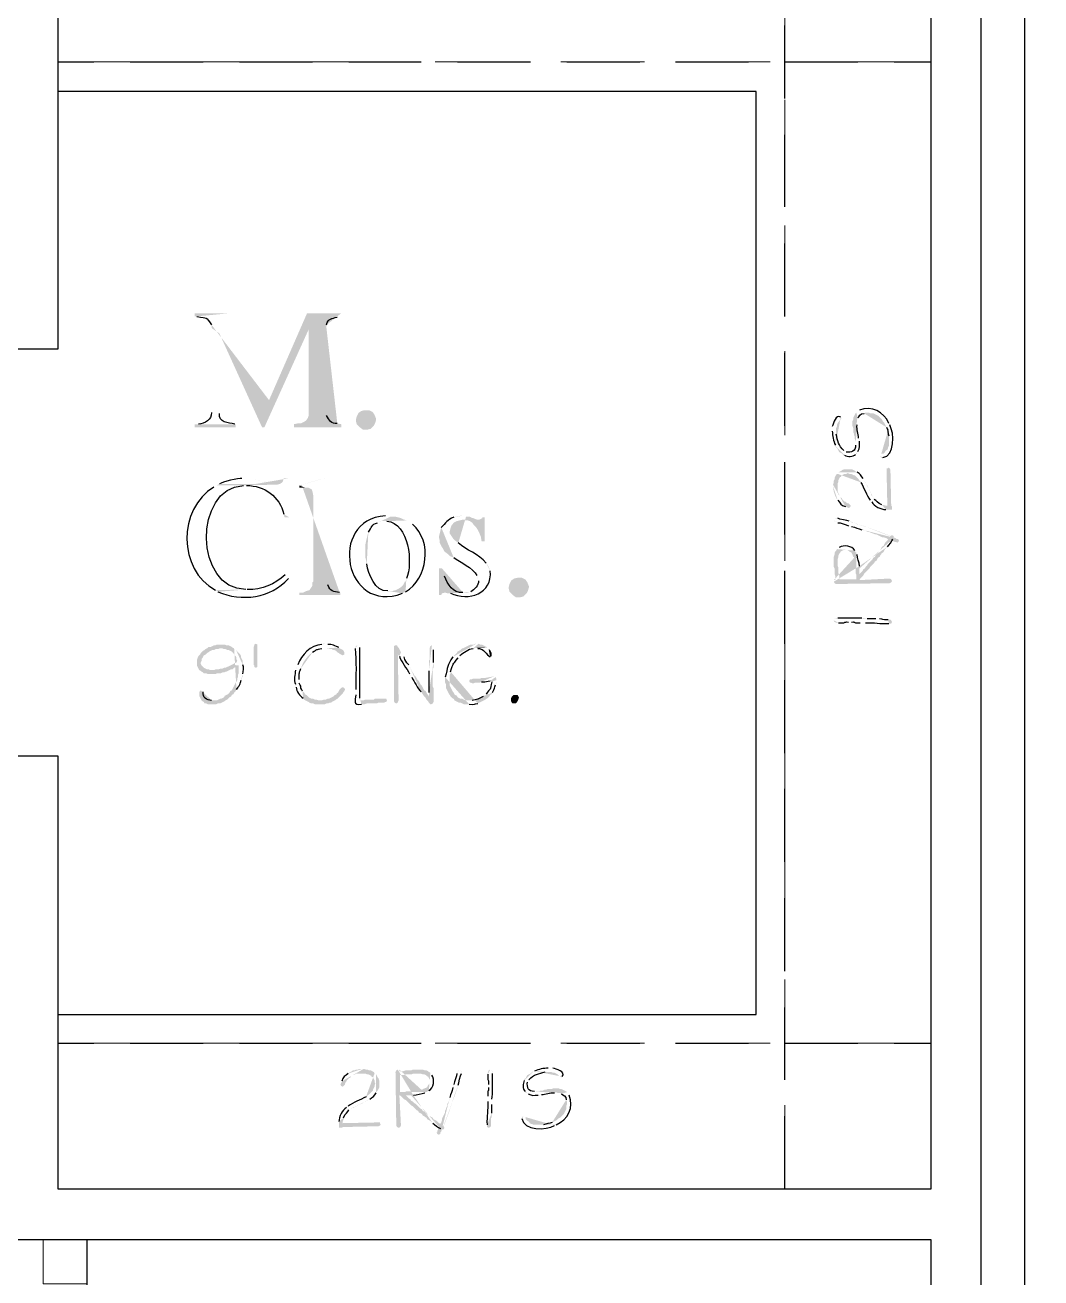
# Model space of a CAD drawing. Header units: inches. Extents: x -167 to 6071, y -6287 to -2731.
# Drawn here: x 424.7 to 494.5, y -6054.7 to -5968.5 of the extents above; entities that cross this region are included whole.
import ezdxf

# ---------------------------------------------------------------- set-up
doc = ezdxf.new("R2010")
doc.units = ezdxf.units.IN
doc.header["$LTSCALE"] = 96
doc.header["$MEASUREMENT"] = 0
doc.linetypes.add('Dash', pattern=[0.225, 0.15, -0.075])
doc.layers.add('Doors', color=5, linetype='Continuous', lineweight=9)
doc.layers.add('Furniture', color=7, linetype='Continuous', lineweight=5, true_color=0x994d00)
doc.layers.add('PDF_Geometry', color=7, linetype='Continuous', true_color=0x4a4a4a)
doc.layers.add('PDF_Solid Fills', color=7, linetype='Continuous')

msp = doc.modelspace()

# ---------------------------------------------------------------- hatches: boundary and pattern name
at = {"layer": 'PDF_Solid Fills', "transparency": 33554559}
h = msp.add_hatch(color=256, dxfattribs=at)
h.paths.add_polyline_path([(438.73, -5988.362), (436.33, -5988.362), (436.33, -5988.575), (436.49, -5988.575)], flags=0)
h.paths.add_polyline_path([(437.503, -5989.162), (437.503, -5989.375), (438.037, -5989.749), (440.97, -5996.202), (441.45, -5994.335)], flags=0)
h = msp.add_hatch(color=256, dxfattribs=at)
h.paths.add_polyline_path([(446.41, -5988.362), (444.063, -5988.362), (441.45, -5994.335), (440.97, -5996.202), (441.13, -5996.202), (444.17, -5989.482), (445.397, -5989.375), (445.397, -5989.162)], flags=0)
h.paths.add_polyline_path([(446.143, -5988.629), (446.41, -5988.575)], flags=0)
h = msp.add_hatch(color=256, dxfattribs=at)
h.paths.add_polyline_path([(437.503, -5989.375), (437.503, -5995.189)], flags=0)
h.paths.add_polyline_path([(436.597, -5995.989), (436.33, -5995.989), (436.33, -5996.202), (439.157, -5996.202), (439.157, -5995.989), (439.103, -5995.989)], flags=0)
h.paths.add_polyline_path([(438.037, -5995.242), (438.037, -5989.749)], flags=0)
h = msp.add_hatch(color=256, dxfattribs=at)
h.paths.add_polyline_path([(445.397, -5989.375), (444.17, -5989.482), (444.17, -5995.402), (444.117, -5995.562), (444.01, -5995.722), (443.85, -5995.829), (443.637, -5995.935), (443.423, -5995.935), (443.157, -5995.989), (443.157, -5996.202), (446.41, -5996.202), (446.41, -5995.989), (446.143, -5995.935)], flags=0)
h.paths.add_polyline_path([(445.397, -5995.402), (445.397, -5995.189)], flags=0)
for points in [[(448.81, -5995.669), (448.757, -5995.882), (448.65, -5996.095), (448.597, -5996.149), (448.437, -5996.309), (448.223, -5996.362), (447.903, -5996.362), (447.69, -5996.202), (447.637, -5996.149), (447.477, -5995.989), (447.423, -5995.775), (447.423, -5995.669), (447.477, -5995.455), (447.583, -5995.242), (447.637, -5995.189), (447.797, -5995.082), (448.01, -5995.029), (448.33, -5995.029), (448.543, -5995.135), (448.597, -5995.189), (448.703, -5995.349), (448.81, -5995.615)], [(481.557, -5995.935), (481.557, -5996.095), (481.61, -5996.255), (481.61, -5996.522), (481.663, -5996.629), (481.663, -5996.735), (481.717, -5996.842), (481.717, -5997.002), (481.77, -5997.109), (481.77, -5997.429), (481.77, -5995.242), (481.61, -5995.562), (481.61, -5995.669), (481.557, -5995.775)], [(483.903, -5999.135), (483.957, -6001.589), (483.957, -6001.855), (484.277, -6001.855), (484.277, -6001.642), (484.223, -6001.589), (484.17, -5999.189), (484.17, -5999.135), (484.117, -5999.029), (484.063, -5998.975), (483.957, -5999.029), (483.903, -5999.029)], [(456.277, -6002.389), (456.117, -6002.389), (456.117, -6002.442), (455.903, -6002.549), (454.783, -6002.549), (454.89, -6002.602), (455.103, -6002.602), (455.263, -6002.655), (455.423, -6002.762), (455.53, -6002.922), (455.69, -6003.082), (455.797, -6003.242), (455.903, -6003.455), (456.01, -6003.722), (456.063, -6004.042), (456.277, -6004.042)], [(480.277, -6005.375), (480.277, -6005.802), (480.33, -6005.909), (480.33, -6006.282), (480.383, -6006.442), (480.383, -6006.709), (480.437, -6004.682), (480.383, -6004.735), (480.33, -6004.842), (480.33, -6004.949), (480.277, -6005.109), (480.277, -6005.215)], [(459.317, -6007.189), (459.263, -6007.402), (459.157, -6007.615), (458.943, -6007.829), (458.73, -6007.882), (458.41, -6007.882), (458.197, -6007.722), (458.143, -6007.669), (457.983, -6007.509), (457.93, -6007.295), (457.93, -6007.189), (457.983, -6006.975), (458.09, -6006.762), (458.143, -6006.709), (458.303, -6006.602), (458.517, -6006.549), (458.837, -6006.549), (459.05, -6006.655), (459.103, -6006.709), (459.21, -6006.869), (459.317, -6007.135)], [(438.143, -6011.135), (437.877, -6011.135), (437.77, -6011.189), (437.663, -6011.189), (437.45, -6011.295), (437.29, -6011.295), (437.183, -6011.402), (437.077, -6011.455), (437.023, -6011.509), (436.917, -6011.562), (436.81, -6011.669), (436.757, -6011.722), (436.703, -6011.829), (436.597, -6011.935), (436.543, -6012.042), (436.49, -6012.202), (436.49, -6012.575), (436.597, -6012.789), (436.65, -6012.895), (437.557, -6012.895), (437.397, -6012.895), (437.29, -6012.842), (437.183, -6012.842), (436.97, -6012.735), (436.917, -6012.682), (436.81, -6012.575), (436.757, -6012.469), (436.757, -6012.362), (436.81, -6012.255), (436.81, -6012.149), (436.917, -6011.989), (436.97, -6011.882), (437.077, -6011.829), (437.183, -6011.722), (437.29, -6011.669), (437.343, -6011.615), (437.557, -6011.509), (437.663, -6011.509), (437.77, -6011.455), (437.93, -6011.455), (438.037, -6011.402), (439.05, -6011.402), (438.943, -6011.349), (438.89, -6011.295), (438.677, -6011.189), (438.517, -6011.189), (438.41, -6011.135), (438.303, -6011.135)], [(440.65, -6011.349), (440.65, -6012.682), (440.543, -6012.735), (440.437, -6012.682), (440.437, -6012.575), (440.383, -6012.522), (440.383, -6011.349), (440.437, -6011.189), (440.437, -6011.135), (440.543, -6011.082), (440.65, -6011.135)], [(450.143, -6011.189), (450.037, -6011.242), (450.037, -6015.029), (450.09, -6015.135), (450.197, -6015.189), (450.303, -6015.135), (450.303, -6015.082), (450.357, -6014.975), (450.303, -6011.775), (450.517, -6011.669), (450.463, -6011.562), (450.41, -6011.455), (450.357, -6011.349), (450.303, -6011.295), (450.25, -6011.189)], [(446.303, -6011.402), (445.29, -6011.402), (445.557, -6011.402), (445.663, -6011.455), (445.77, -6011.455), (445.823, -6011.509), (445.93, -6011.509), (446.037, -6011.562), (446.143, -6011.669), (446.25, -6011.722), (446.303, -6011.775), (446.517, -6011.882), (446.623, -6011.829), (446.623, -6011.669), (446.57, -6011.562), (446.517, -6011.509), (446.41, -6011.455)], [(438.89, -6012.522), (438.463, -6012.735), (438.357, -6012.735), (438.25, -6012.789), (438.143, -6012.789), (437.983, -6012.842), (437.77, -6012.842), (437.663, -6012.895), (436.65, -6012.895), (436.757, -6012.949), (436.81, -6013.002), (436.917, -6013.055), (436.97, -6013.109), (437.13, -6013.109), (437.237, -6013.162), (437.77, -6013.162), (437.877, -6013.109), (438.143, -6013.109), (438.25, -6013.055), (438.357, -6013.055), (438.463, -6013.002), (438.517, -6013.002), (438.837, -6012.842), (438.943, -6012.842), (439.05, -6012.735), (439.263, -6012.629), (439.317, -6012.575)], [(446.517, -6014.069), (446.41, -6014.122), (446.303, -6014.229), (446.25, -6014.335), (446.197, -6014.442), (446.09, -6014.495), (446.09, -6014.549), (445.983, -6014.602), (445.877, -6014.709), (445.663, -6014.815), (445.557, -6014.869), (445.45, -6014.869), (445.343, -6014.922), (445.237, -6014.922), (445.077, -6014.975), (443.957, -6014.975), (444.063, -6015.029), (444.17, -6015.082), (444.223, -6015.135), (444.383, -6015.189), (444.49, -6015.189), (444.597, -6015.242), (445.29, -6015.242), (445.397, -6015.189), (445.503, -6015.189), (445.61, -6015.135), (445.717, -6015.135), (445.77, -6015.082), (445.877, -6015.029), (445.983, -6014.975), (446.037, -6014.922), (446.143, -6014.869), (446.25, -6014.762), (446.357, -6014.655), (446.41, -6014.602), (446.517, -6014.495), (446.57, -6014.389), (446.623, -6014.335), (446.677, -6014.229), (446.623, -6014.122)], [(458.303, -6015.189), (458.197, -6015.189), (458.143, -6015.135), (458.09, -6015.029), (458.09, -6014.815), (458.143, -6014.709), (458.25, -6014.602), (458.517, -6014.602), (458.57, -6014.655), (458.623, -6014.762), (458.623, -6014.815), (458.57, -6014.975), (458.517, -6015.029), (458.517, -6015.082), (458.41, -6015.189)], [(449.343, -6014.869), (448.703, -6014.869), (448.65, -6014.922), (448.063, -6014.922), (447.957, -6014.975), (447.69, -6014.975), (449.557, -6014.975), (449.503, -6014.869), (449.45, -6014.869)], [(451.743, -6040.362), (451.317, -6040.362), (451.21, -6040.415), (450.837, -6040.415), (450.677, -6040.469), (450.41, -6040.469), (452.437, -6040.522), (452.383, -6040.469), (452.277, -6040.415), (452.17, -6040.415), (452.01, -6040.362), (451.903, -6040.362)], [(461.183, -6041.642), (461.023, -6041.642), (460.863, -6041.695), (460.597, -6041.695), (460.49, -6041.749), (460.383, -6041.749), (460.277, -6041.802), (460.117, -6041.802), (460.01, -6041.855), (459.69, -6041.855), (461.877, -6041.855), (461.663, -6041.749), (461.557, -6041.695), (461.45, -6041.695), (461.343, -6041.642)], [(448.97, -6043.989), (446.517, -6044.042), (446.25, -6044.042), (446.25, -6044.362), (446.463, -6044.362), (446.517, -6044.309), (448.917, -6044.255), (448.97, -6044.255), (449.077, -6044.202), (449.13, -6044.149), (449.077, -6044.042), (449.077, -6043.989)]]:
    msp.add_hatch(color=256, dxfattribs=at).paths.add_polyline_path(points)
h = msp.add_hatch(color=256, dxfattribs=at)
h.paths.add_polyline_path([(480.17, -5996.415), (480.17, -5996.469)], flags=0)
h.paths.add_polyline_path([(480.383, -5997.429), (480.383, -5997.482), (480.437, -5996.415), (480.437, -5996.255), (480.49, -5996.149), (480.49, -5996.042), (480.597, -5995.829), (480.703, -5995.722), (480.703, -5995.669), (480.757, -5995.669), (480.81, -5995.562), (480.757, -5995.509)], flags=0)
h.paths.add_polyline_path([(480.17, -5996.149), (480.17, -5996.309)], flags=0)
h = msp.add_hatch(color=256, dxfattribs=at)
h.paths.add_polyline_path([(480.383, -5997.482), (480.437, -5997.589), (480.543, -5997.695), (480.597, -5997.802), (480.65, -5997.909), (480.863, -5998.015), (480.917, -5998.122), (481.023, -5998.122)], flags=0)
h.paths.add_polyline_path([(481.77, -5998.069), (481.877, -5998.015), (481.877, -5997.962), (481.93, -5997.855)], flags=0)
h.paths.add_polyline_path([(482.037, -5997.162), (482.037, -5997.055), (481.983, -5996.949)], flags=0)
h.paths.add_polyline_path([(481.877, -5996.042), (481.823, -5995.935), (481.823, -5995.189), (481.77, -5995.242), (481.77, -5997.429)], flags=0)
h.paths.add_polyline_path([(481.13, -5997.909), (481.023, -5997.855), (480.97, -5997.802)], flags=0)
h.paths.add_polyline_path([(480.437, -5996.682), (480.437, -5996.415)], flags=0)
h = msp.add_hatch(color=256, dxfattribs=at)
h.paths.add_polyline_path([(481.823, -5995.189), (481.823, -5995.935), (481.877, -5995.829), (481.877, -5995.669), (481.93, -5995.562)], flags=0)
h.paths.add_polyline_path([(482.357, -5995.242), (482.463, -5995.189), (482.677, -5995.189), (482.783, -5995.242), (482.997, -5995.242), (483.317, -5995.402), (483.423, -5995.509), (483.477, -5995.562), (483.583, -5995.669), (483.637, -5995.775), (483.69, -5995.829), (483.743, -5995.882), (483.797, -5995.989), (483.85, -5996.095), (483.903, -5996.202)], flags=0)
h.paths.add_polyline_path([(484.063, -5996.789), (484.063, -5997.162), (484.063, -5995.935)], flags=0)
h.paths.add_polyline_path([(482.037, -5995.029), (481.93, -5995.135)], flags=0)
h = msp.add_hatch(color=256, dxfattribs=at)
h.paths.add_polyline_path([(483.477, -5998.175), (483.53, -5998.282), (483.637, -5998.282)], flags=0)
h.paths.add_polyline_path([(484.117, -5996.042), (484.063, -5995.935), (484.063, -5997.482), (484.01, -5997.589), (484.01, -5997.642), (483.957, -5997.749), (483.85, -5997.802), (483.797, -5997.909), (483.69, -5998.015), (483.583, -5998.015), (483.53, -5998.069)], flags=0)
h = msp.add_hatch(color=256, dxfattribs=at)
h.paths.add_polyline_path([(480.543, -5999.402), (480.543, -6000.255), (480.543, -6000.042), (480.597, -5999.935), (480.597, -5999.829), (480.65, -5999.722), (480.703, -5999.615), (480.757, -5999.615), (480.81, -5999.509), (481.023, -5999.402), (481.13, -5999.402), (481.237, -5999.349), (481.343, -5999.402), (481.45, -5999.402), (481.663, -5999.509), (481.717, -5999.509), (481.877, -5999.669), (481.983, -5999.775), (482.037, -5999.882), (482.09, -5999.882), (482.143, -5999.989)], flags=0)
h.paths.add_polyline_path([(482.783, -6001.215), (482.783, -6001.269), (482.89, -6001.322)], flags=0)
h.paths.add_polyline_path([(483.85, -6001.855), (483.957, -6001.855), (483.957, -6001.589), (483.85, -6001.589), (483.69, -6001.535), (483.583, -6001.535)], flags=0)
h.paths.add_polyline_path([(483.05, -6001.162), (482.997, -6001.055), (482.943, -6000.949), (482.837, -6000.842), (482.837, -6000.735), (482.73, -6000.522), (482.677, -6000.469), (482.623, -6000.309), (482.57, -6000.202), (482.463, -6000.042), (482.41, -5999.935), (482.357, -5999.829), (482.303, -5999.722)], flags=0)
h.paths.add_polyline_path([(481.877, -5999.295), (481.77, -5999.242), (481.717, -5999.189), (481.61, -5999.135), (481.503, -5999.082), (481.023, -5999.082), (480.863, -5999.135), (480.81, -5999.189), (480.597, -5999.295)], flags=0)
h = msp.add_hatch(color=256, dxfattribs=at)
h.paths.add_polyline_path([(442.73, -5999.722), (442.463, -5999.722), (442.463, -5999.775), (442.357, -5999.989), (442.197, -6000.095), (441.983, -6000.149), (437.823, -6000.202), (439.903, -6000.202)], flags=0)
h.paths.add_polyline_path([(442.463, -6002.175), (442.517, -6002.389), (442.837, -6002.389)], flags=0)
h = msp.add_hatch(color=256, dxfattribs=at)
h.paths.add_polyline_path([(439.743, -5999.722), (439.583, -5999.722)], flags=0)
h.paths.add_polyline_path([(438.037, -6000.095), (437.823, -6000.202), (441.983, -6000.149), (441.823, -6000.095)], flags=0)
h.paths.add_polyline_path([(441.823, -6000.095, 0.003622), (440.223, -5999.722)], flags=0)
h.paths.add_polyline_path([(440.223, -5999.722), (440.01, -5999.722)], flags=0)
h = msp.add_hatch(color=256, dxfattribs=at)
h.paths.add_polyline_path([(445.45, -5999.615), (445.343, -5999.669)], flags=0)
h.paths.add_polyline_path([(443.69, -6000.149, 0.008193), (445.343, -5999.669)], flags=0)
h.paths.add_polyline_path([(443.69, -6000.149), (443.53, -6000.202), (443.957, -6000.362), (444.17, -6000.362), (444.383, -6000.469), (444.437, -6000.629), (444.49, -6000.895), (444.49, -6006.815), (444.437, -6006.869), (444.437, -6007.082), (444.223, -6007.402), (444.01, -6007.455), (443.797, -6007.562), (443.53, -6007.562), (443.53, -6007.722), (446.357, -6007.722), (446.357, -6007.562), (446.303, -6007.562)], flags=0)
h.paths.add_polyline_path([(445.503, -6007.029), (445.45, -6006.815)], flags=0)
h = msp.add_hatch(color=256, dxfattribs=at)
h.paths.add_polyline_path([(480.223, -6000.255, 0.133918), (480.543, -6001.215)], flags=0)
h.paths.add_polyline_path([(481.077, -6001.642), (481.183, -6001.695), (481.29, -6001.749), (481.397, -6001.695), (481.45, -6001.589), (481.397, -6001.535), (481.29, -6001.429), (481.237, -6001.429), (481.13, -6001.375), (481.077, -6001.322), (481.023, -6001.322), (480.97, -6001.269), (480.863, -6001.162), (480.81, -6001.055), (480.703, -6001.002), (480.65, -6000.895), (480.65, -6000.842), (480.597, -6000.735), (480.543, -6000.629), (480.543, -5999.402), (480.437, -5999.455), (480.33, -5999.669), (480.33, -5999.775), (480.277, -5999.882), (480.277, -5999.989), (480.223, -6000.149)], flags=0)
h = msp.add_hatch(color=256, dxfattribs=at)
h.paths.add_polyline_path([(437.823, -6000.202), (437.663, -6000.309)], flags=0)
h.paths.add_polyline_path([(437.77, -6007.402), (439.957, -6007.349), (439.85, -6007.349)], flags=0)
h.paths.add_polyline_path([(439.69, -6000.202), (439.903, -6000.202)], flags=0)
h = msp.add_hatch(color=256, dxfattribs=at)
h.paths.add_polyline_path([(449.557, -6002.282), (449.45, -6002.282)], flags=0)
h.paths.add_polyline_path([(450.623, -6007.615), (450.837, -6007.509), (449.717, -6007.509), (449.61, -6007.455)], flags=0)
h.paths.add_polyline_path([(448.17, -6005.589), (448.117, -6005.322), (448.063, -6005.109), (448.063, -6004.309), (448.117, -6004.042), (448.277, -6003.402)], flags=0)
h.paths.add_polyline_path([(448.917, -6002.762), (449.13, -6002.655), (449.343, -6002.655), (450.943, -6002.602), (450.73, -6002.549), (450.517, -6002.442), (450.09, -6002.335), (449.823, -6002.335)], flags=0)
h = msp.add_hatch(color=256, dxfattribs=at)
h.paths.add_polyline_path([(450.943, -6002.602), (449.343, -6002.655), (449.557, -6002.655)], flags=0)
h.paths.add_polyline_path([(450.89, -6006.602), (450.837, -6006.815), (450.783, -6006.815), (450.677, -6007.029), (450.517, -6007.189), (450.357, -6007.295), (450.143, -6007.402), (449.717, -6007.509), (450.837, -6007.509)], flags=0)
h.paths.add_polyline_path([(451.317, -6002.869), (451.103, -6002.709)], flags=0)
h = msp.add_hatch(color=256, dxfattribs=at)
h.paths.add_polyline_path([(454.73, -6002.282), (454.623, -6002.282), (454.357, -6002.335), (454.143, -6002.389)], flags=0)
h.paths.add_polyline_path([(453.29, -6003.082), (453.237, -6003.295), (453.183, -6003.509), (453.13, -6003.722), (453.13, -6003.775), (453.183, -6003.989), (453.183, -6004.149), (453.29, -6004.362), (453.397, -6004.522), (453.503, -6004.735), (453.717, -6004.895), (453.877, -6005.055), (454.143, -6005.162)], flags=0)
h.paths.add_polyline_path([(455.743, -6006.389), (455.797, -6006.549), (455.85, -6006.762)], flags=0)
h.paths.add_polyline_path([(455.317, -6007.509), (455.103, -6007.562), (453.557, -6007.562), (453.717, -6007.615), (453.93, -6007.615)], flags=0)
h.paths.add_polyline_path([(456.65, -6006.069), (456.597, -6005.909), (456.49, -6005.695), (456.383, -6005.535)], flags=0)
h.paths.add_polyline_path([(454.463, -6004.149), (454.25, -6003.989), (454.09, -6003.829), (453.983, -6003.669), (453.877, -6003.509), (453.877, -6003.349), (453.93, -6003.135), (453.983, -6002.975), (454.143, -6002.762), (454.357, -6002.655), (454.783, -6002.549), (455.903, -6002.549), (455.743, -6002.549), (455.477, -6002.442), (455.423, -6002.442), (455.21, -6002.335), (454.997, -6002.335)], flags=0)
h = msp.add_hatch(color=256, dxfattribs=at)
h.paths.add_polyline_path([(480.277, -6002.602), (480.33, -6002.655), (480.543, -6002.762)], flags=0)
h.paths.add_polyline_path([(481.29, -6002.975), (481.397, -6002.975), (481.503, -6003.029)], flags=0)
h.paths.add_polyline_path([(482.197, -6003.242), (482.303, -6003.242), (482.623, -6003.402), (482.73, -6003.402), (482.837, -6003.455), (482.997, -6003.509), (483.103, -6003.562), (483.21, -6003.562), (483.637, -6003.775), (483.743, -6003.775), (483.903, -6003.829), (484.063, -6003.935), (484.383, -6004.042), (484.49, -6004.095), (484.597, -6004.095), (484.597, -6004.149), (484.703, -6004.095), (484.757, -6003.989), (484.703, -6003.935), (484.703, -6003.882), (484.597, -6003.882), (484.543, -6003.829)], flags=0)
h.paths.add_polyline_path([(484.543, -6003.829, 0.021366), (482.57, -6003.082)], flags=0)
h.paths.add_polyline_path([(482.57, -6003.082), (482.463, -6003.029), (482.303, -6002.975), (482.197, -6002.975), (482.09, -6002.922), (481.983, -6002.869), (481.877, -6002.869), (481.77, -6002.815), (481.663, -6002.762), (481.557, -6002.762), (481.343, -6002.655)], flags=0)
h.paths.add_polyline_path([(480.543, -6002.442), (480.437, -6002.442), (480.33, -6002.495)], flags=0)
h = msp.add_hatch(color=256, dxfattribs=at)
h.paths.add_polyline_path([(482.037, -6005.749), (482.037, -6006.709), (482.09, -6006.602), (482.303, -6006.389), (482.357, -6006.282), (482.57, -6006.069), (482.623, -6006.015), (482.73, -6005.909), (482.783, -6005.802), (482.89, -6005.695), (482.943, -6005.642), (483.05, -6005.535), (483.103, -6005.429), (483.21, -6005.375), (483.263, -6005.269), (483.317, -6005.162), (483.423, -6005.109), (483.477, -6005.002), (483.53, -6004.949), (483.583, -6004.842), (483.69, -6004.789), (483.743, -6004.682), (483.797, -6004.575), (483.957, -6004.415)], flags=0)
h.paths.add_polyline_path([(484.33, -6003.882), (484.383, -6003.829), (484.383, -6003.669), (484.277, -6003.615), (484.17, -6003.669), (484.117, -6003.775), (484.01, -6003.882), (483.957, -6003.989), (483.85, -6004.095), (483.797, -6004.149), (483.743, -6004.255), (483.69, -6004.362), (483.583, -6004.415), (483.53, -6004.522), (483.477, -6004.629), (483.37, -6004.735), (483.317, -6004.842), (483.21, -6004.895), (483.103, -6005.109), (482.997, -6005.162), (482.943, -6005.269), (482.623, -6005.589), (482.57, -6005.695), (482.463, -6005.802), (482.41, -6005.909), (482.303, -6005.962), (482.25, -6006.069), (482.037, -6006.282), (482.037, -6005.909)], flags=0)
h = msp.add_hatch(color=256, dxfattribs=at)
h.paths.add_polyline_path([(480.277, -6006.815), (480.33, -6006.922), (480.437, -6006.975), (484.063, -6006.922), (484.117, -6006.922), (484.223, -6006.869), (484.277, -6006.762), (484.223, -6006.655), (484.117, -6006.602), (484.063, -6006.602), (482.037, -6006.709), (482.037, -6005.749)], flags=0)
h.paths.add_polyline_path([(481.877, -6004.949), (481.823, -6004.895), (481.823, -6006.655), (480.65, -6006.655), (480.65, -6006.389), (480.597, -6006.229), (480.597, -6005.855), (480.543, -6005.749), (480.543, -6005.375), (480.49, -6004.575), (480.437, -6004.682), (480.383, -6006.709), (480.277, -6006.709)], flags=0)
h = msp.add_hatch(color=256, dxfattribs=at)
h.paths.add_polyline_path([(480.49, -6004.575), (480.543, -6005.375), (480.543, -6005.269), (480.597, -6005.109), (480.597, -6005.002), (480.65, -6004.895), (480.703, -6004.842), (480.757, -6004.735), (480.97, -6004.629), (481.183, -6004.629), (481.29, -6004.682), (481.343, -6004.735), (481.45, -6004.789), (481.503, -6004.842), (481.557, -6004.949), (481.61, -6005.109), (481.663, -6005.109), (481.663, -6005.269), (481.717, -6005.375), (481.717, -6005.589), (481.77, -6005.695), (481.77, -6006.229), (481.823, -6006.335), (481.823, -6006.655), (481.823, -6004.789), (481.77, -6004.789), (481.717, -6004.682)], flags=0)
h.paths.add_polyline_path([(480.65, -6004.469), (480.543, -6004.522)], flags=0)
h = msp.add_hatch(color=256, dxfattribs=at)
h.paths.add_polyline_path([(453.343, -6005.909), (453.13, -6005.909), (453.13, -6007.722), (453.29, -6007.722), (453.343, -6007.615), (453.557, -6007.562), (454.837, -6007.562), (454.783, -6007.562)], flags=0)
h.paths.add_polyline_path([(453.503, -6006.442), (453.397, -6006.175)], flags=0)
h = msp.add_hatch(color=256, dxfattribs=at)
h.paths.add_polyline_path([(442.783, -6006.175), (442.57, -6006.335)], flags=0)
h.paths.add_polyline_path([(439.957, -6007.349), (437.77, -6007.402), (437.93, -6007.509)], flags=0)
h.paths.add_polyline_path([(442.783, -6006.602), (442.997, -6006.442)], flags=0)
h = msp.add_hatch(color=256, dxfattribs=at)
h.paths.add_polyline_path([(480.277, -6009.482), (480.33, -6009.589), (480.49, -6009.642), (480.597, -6009.642)], flags=0)
h.paths.add_polyline_path([(481.29, -6009.589), (481.503, -6009.589)], flags=0)
h.paths.add_polyline_path([(482.09, -6009.642), (482.463, -6009.642)], flags=0)
h.paths.add_polyline_path([(484.063, -6009.695), (484.223, -6009.695), (484.277, -6009.589), (484.223, -6009.482), (484.17, -6009.429), (484.01, -6009.429)], flags=0)
h.paths.add_polyline_path([(483.423, -6009.375), (483.157, -6009.375)], flags=0)
h.paths.add_polyline_path([(482.57, -6009.375), (482.303, -6009.375), (482.197, -6009.322)], flags=0)
h.paths.add_polyline_path([(480.543, -6009.322), (480.437, -6009.322), (480.33, -6009.375)], flags=0)
h = msp.add_hatch(color=256, dxfattribs=at)
h.paths.add_polyline_path([(445.29, -6011.082), (445.183, -6011.082), (445.077, -6011.135)], flags=0)
h.paths.add_polyline_path([(443.423, -6012.522), (443.37, -6012.629), (443.317, -6012.735), (443.263, -6012.895)], flags=0)
h.paths.add_polyline_path([(443.263, -6013.855), (443.263, -6013.962), (443.317, -6014.069)], flags=0)
h.paths.add_polyline_path([(443.797, -6014.815), (443.85, -6014.922), (443.957, -6014.975), (444.97, -6014.975), (444.863, -6014.975), (444.703, -6014.922), (444.597, -6014.922), (444.49, -6014.869), (444.383, -6014.869), (444.277, -6014.815), (444.17, -6014.762), (444.01, -6014.602), (443.903, -6014.549), (443.903, -6014.495), (443.797, -6014.389), (443.743, -6014.335)], flags=0)
h.paths.add_polyline_path([(443.53, -6013.802), (443.53, -6013.535)], flags=0)
h.paths.add_polyline_path([(444.437, -6011.669, 0.162278), (443.637, -6012.789)], flags=0)
h.paths.add_polyline_path([(445.077, -6011.402), (446.303, -6011.402), (446.25, -6011.349)], flags=0)
h.paths.add_polyline_path([(445.503, -6011.135), (445.397, -6011.082)], flags=0)
h = msp.add_hatch(color=256, dxfattribs=at)
h.paths.add_polyline_path([(447.53, -6011.189), (447.423, -6011.242), (447.37, -6011.402)], flags=0)
h.paths.add_polyline_path([(447.423, -6014.229), (447.423, -6014.602)], flags=0)
h.paths.add_polyline_path([(447.797, -6015.242), (448.01, -6015.242), (448.17, -6015.189), (448.863, -6015.189), (448.97, -6015.135), (449.343, -6015.135), (449.45, -6015.082), (449.503, -6015.082), (449.557, -6014.975), (447.69, -6014.975), (447.69, -6014.815)], flags=0)
h.paths.add_polyline_path([(447.69, -6011.349), (447.637, -6011.242)], flags=0)
h = msp.add_hatch(color=256, dxfattribs=at)
h.paths.add_polyline_path([(452.65, -6011.189), (452.543, -6011.242), (452.49, -6011.402), (452.49, -6012.202), (452.437, -6012.255), (452.437, -6012.949)], flags=0)
h.paths.add_polyline_path([(452.437, -6014.442), (452.437, -6014.709), (452.117, -6014.709), (452.223, -6014.815), (452.277, -6014.922), (452.383, -6015.029), (452.437, -6015.135), (452.543, -6015.242), (452.597, -6015.242), (452.703, -6015.189), (452.757, -6015.082), (452.757, -6014.122), (452.703, -6014.015), (452.703, -6012.842), (452.757, -6012.735), (452.757, -6012.362)], flags=0)
h.paths.add_polyline_path([(452.757, -6011.509), (452.757, -6011.242)], flags=0)
h = msp.add_hatch(color=256, dxfattribs=at)
h.paths.add_polyline_path([(455.69, -6011.082), (455.637, -6011.082), (455.53, -6011.135), (455.317, -6011.135), (454.783, -6011.402), (454.73, -6011.402), (454.623, -6011.509), (454.41, -6011.615), (454.357, -6011.722), (454.25, -6011.829), (454.197, -6011.882), (454.09, -6011.989)], flags=0)
h.paths.add_polyline_path([(453.557, -6013.375), (453.557, -6013.749), (453.61, -6013.855), (453.61, -6014.122), (453.823, -6014.549), (453.877, -6014.602), (453.93, -6014.709), (454.037, -6014.815), (454.143, -6014.869), (454.197, -6014.975), (454.303, -6015.029), (454.41, -6015.082), (454.517, -6015.135), (454.623, -6015.135), (454.837, -6015.242), (455.21, -6015.242)], flags=0)
h.paths.add_polyline_path([(455.797, -6015.189), (456.01, -6015.082), (456.117, -6015.029), (456.223, -6014.975), (454.943, -6014.975), (454.837, -6014.922), (454.73, -6014.869), (454.623, -6014.869), (454.517, -6014.815), (454.41, -6014.762), (454.357, -6014.655), (454.25, -6014.602), (454.197, -6014.549), (454.143, -6014.442), (454.09, -6014.389), (454.037, -6014.282), (453.983, -6014.175), (453.93, -6014.069), (453.877, -6013.962), (453.877, -6013.215), (453.93, -6013.109), (453.93, -6013.002)], flags=0)
h.paths.add_polyline_path([(454.463, -6012.042), (454.517, -6011.989), (454.57, -6011.882)], flags=0)
h.paths.add_polyline_path([(455.477, -6011.402), (455.583, -6011.402), (455.69, -6011.349), (456.437, -6011.349), (456.383, -6011.295), (456.063, -6011.135), (455.957, -6011.135), (455.85, -6011.082)], flags=0)
h = msp.add_hatch(color=256, dxfattribs=at)
h.paths.add_polyline_path([(439.05, -6011.402), (438.143, -6011.402), (438.25, -6011.402), (438.357, -6011.455), (438.463, -6011.455), (438.57, -6011.509), (438.677, -6011.509), (438.89, -6011.615), (438.997, -6011.722), (439.05, -6011.829), (439.157, -6011.935), (439.21, -6012.042), (439.21, -6012.149), (439.263, -6012.255), (439.21, -6012.362), (439.103, -6012.415), (438.89, -6012.522), (439.317, -6012.575), (439.37, -6012.575), (439.37, -6013.109), (439.317, -6013.215), (439.317, -6013.375), (439.263, -6013.482), (439.263, -6013.589), (439.21, -6013.695), (439.157, -6013.749), (438.89, -6014.282), (438.783, -6014.335), (438.73, -6014.442), (438.623, -6014.549), (438.41, -6014.655), (438.357, -6014.762), (438.25, -6014.815), (438.143, -6014.869), (438.09, -6014.869), (437.983, -6014.922), (437.877, -6014.975), (437.503, -6014.975), (438.41, -6015.029), (438.463, -6014.975), (438.57, -6014.922), (438.623, -6014.869), (438.73, -6014.762), (438.837, -6014.709), (438.89, -6014.602), (438.997, -6014.549), (439.05, -6014.442), (439.157, -6014.335), (439.21, -6014.229)], flags=0)
h.paths.add_polyline_path([(439.53, -6013.589), (439.583, -6013.535), (439.583, -6013.429), (439.637, -6013.322), (439.637, -6013.162)], flags=0)
h.paths.add_polyline_path([(439.637, -6012.522), (439.637, -6012.255), (439.583, -6012.149), (439.53, -6012.042), (439.53, -6011.935), (439.477, -6011.829), (439.423, -6011.775), (439.317, -6011.669), (439.263, -6011.615), (439.21, -6011.562), (439.157, -6011.455)], flags=0)
h = msp.add_hatch(color=256, dxfattribs=at)
h.paths.add_polyline_path([(450.517, -6011.669), (450.303, -6011.775), (450.303, -6011.829), (450.41, -6011.935)], flags=0)
h.paths.add_polyline_path([(451.103, -6013.162), (451.157, -6013.269), (451.263, -6013.375)], flags=0)
h.paths.add_polyline_path([(451.903, -6014.389), (452.01, -6014.549), (452.117, -6014.709), (452.437, -6014.709), (452.383, -6014.602), (452.33, -6014.549), (452.223, -6014.335), (452.117, -6014.282), (451.957, -6013.962), (451.85, -6013.855), (451.797, -6013.749), (451.743, -6013.642), (451.637, -6013.535), (451.583, -6013.429), (451.53, -6013.322), (451.477, -6013.322), (451.423, -6013.215), (451.37, -6013.109), (451.317, -6013.055), (451.263, -6012.949), (451.05, -6012.522)], flags=0)
h.paths.add_polyline_path([(450.73, -6011.989), (450.623, -6011.775)], flags=0)
h = msp.add_hatch(color=256, dxfattribs=at)
h.paths.add_polyline_path([(456.437, -6011.349), (455.69, -6011.349), (455.797, -6011.402)], flags=0)
h.paths.add_polyline_path([(456.65, -6011.989), (456.757, -6011.935), (456.757, -6011.722), (456.703, -6011.615), (456.65, -6011.509), (456.543, -6011.455)], flags=0)
h = msp.add_hatch(color=256, dxfattribs=at)
h.paths.add_polyline_path([(456.917, -6013.322), (456.33, -6013.429), (456.063, -6013.429), (455.957, -6013.482), (455.477, -6013.482), (455.37, -6013.535), (455.263, -6013.535), (455.21, -6013.642), (455.263, -6013.749), (455.317, -6013.749), (455.423, -6013.802), (455.53, -6013.802), (455.637, -6013.749), (455.957, -6013.749), (456.063, -6013.695)], flags=0)
h.paths.add_polyline_path([(456.65, -6013.642), (456.757, -6013.642), (457.077, -6013.589), (457.077, -6013.482), (457.023, -6013.375)], flags=0)
h = msp.add_hatch(color=256, dxfattribs=at)
h.paths.add_polyline_path([(457.077, -6013.589), (456.757, -6013.642), (456.757, -6013.695)], flags=0)
h.paths.add_polyline_path([(456.383, -6014.549), (456.277, -6014.602), (456.277, -6014.655), (456.17, -6014.709)], flags=0)
h.paths.add_polyline_path([(455.423, -6014.975), (455.263, -6014.975), (456.223, -6014.975), (456.33, -6014.922), (456.383, -6014.869), (456.49, -6014.815), (456.597, -6014.709), (456.65, -6014.602), (456.757, -6014.549), (456.81, -6014.442)], flags=0)
h.paths.add_polyline_path([(457.023, -6013.909), (457.077, -6013.802), (457.077, -6013.695)], flags=0)
h = msp.add_hatch(color=256, dxfattribs=at)
h.paths.add_polyline_path([(436.757, -6014.282), (436.703, -6014.335), (436.65, -6014.389), (436.65, -6014.655), (436.703, -6014.762), (436.757, -6014.869), (436.81, -6014.975), (436.863, -6015.029), (436.97, -6015.082), (437.023, -6015.189), (437.13, -6015.189), (437.237, -6015.242), (437.823, -6015.242), (437.93, -6015.189), (438.09, -6015.189), (438.303, -6015.082), (438.41, -6015.029), (437.503, -6014.975)], flags=0)
h.paths.add_polyline_path([(436.917, -6014.389), (436.863, -6014.282)], flags=0)
h = msp.add_hatch(color=256, dxfattribs=at)
h.paths.add_polyline_path([(447.85, -6040.309), (447.69, -6040.309), (447.53, -6040.362), (447.423, -6040.362), (447.317, -6040.415), (447.21, -6040.415), (447.157, -6040.469), (446.943, -6040.575), (446.89, -6040.629)], flags=0)
h.paths.add_polyline_path([(446.463, -6041.162), (446.41, -6041.269), (446.357, -6041.375), (446.41, -6041.482), (446.517, -6041.535), (446.57, -6041.482), (446.677, -6041.375), (446.677, -6041.322), (446.73, -6041.215), (446.783, -6041.162), (446.783, -6041.109), (446.943, -6040.949), (447.05, -6040.895), (447.103, -6040.789), (447.21, -6040.735), (447.263, -6040.735), (447.477, -6040.629), (448.703, -6040.629), (448.65, -6040.522), (448.437, -6040.415), (448.33, -6040.415), (448.223, -6040.362), (448.117, -6040.362), (447.957, -6040.309)], flags=0)
h = msp.add_hatch(color=256, dxfattribs=at)
h.paths.add_polyline_path([(450.303, -6040.362), (450.197, -6040.415), (450.143, -6040.522), (450.197, -6044.149), (450.197, -6044.202), (450.25, -6044.309), (450.357, -6044.362), (450.463, -6044.309), (450.517, -6044.202), (450.517, -6044.149), (450.41, -6042.122), (451.37, -6042.122)], flags=0)
h.paths.add_polyline_path([(452.17, -6041.962), (452.223, -6041.909), (450.463, -6041.909), (450.463, -6040.735), (450.73, -6040.735), (450.89, -6040.682), (451.263, -6040.682), (451.37, -6040.629), (451.743, -6040.629), (452.543, -6040.575), (452.437, -6040.522), (450.41, -6040.469), (450.41, -6040.362)], flags=0)
h = msp.add_hatch(color=256, dxfattribs=at)
h.paths.add_polyline_path([(454.517, -6040.362), (454.463, -6040.415), (454.41, -6040.522), (454.357, -6040.629)], flags=0)
h.paths.add_polyline_path([(454.143, -6041.375), (454.143, -6041.482), (454.09, -6041.589)], flags=0)
h.paths.add_polyline_path([(453.877, -6042.282), (453.877, -6042.389), (453.717, -6042.709), (453.717, -6042.815), (453.663, -6042.922), (453.61, -6043.082), (453.557, -6043.189), (453.557, -6043.295), (453.343, -6043.722), (453.343, -6043.829), (453.29, -6043.989), (453.183, -6044.149), (453.13, -6044.309), (453.077, -6044.469), (453.023, -6044.575), (453.023, -6044.682), (452.97, -6044.682), (453.023, -6044.789), (453.13, -6044.842), (453.183, -6044.789), (453.237, -6044.789), (453.237, -6044.682), (453.29, -6044.629)], flags=0)
h.paths.add_polyline_path([(453.29, -6044.629, 0.021662), (454.037, -6042.655)], flags=0)
h.paths.add_polyline_path([(454.463, -6041.429, 0.041027), (454.037, -6042.655)], flags=0)
h.paths.add_polyline_path([(454.677, -6040.629), (454.677, -6040.522), (454.623, -6040.415)], flags=0)
h = msp.add_hatch(color=256, dxfattribs=at)
h.paths.add_polyline_path([(456.65, -6040.362), (456.543, -6040.415), (456.49, -6040.575), (456.49, -6040.682)], flags=0)
h.paths.add_polyline_path([(456.543, -6041.375), (456.543, -6041.589)], flags=0)
h.paths.add_polyline_path([(456.49, -6042.175), (456.49, -6042.549)], flags=0)
h.paths.add_polyline_path([(456.437, -6044.149), (456.437, -6044.309), (456.543, -6044.362), (456.65, -6044.309), (456.703, -6044.255), (456.703, -6043.722), (456.757, -6043.615), (456.757, -6043.349)], flags=0)
h.paths.add_polyline_path([(456.757, -6042.762), (456.757, -6042.389)], flags=0)
h.paths.add_polyline_path([(456.81, -6040.629), (456.81, -6040.522), (456.757, -6040.415)], flags=0)
h = msp.add_hatch(color=256, dxfattribs=at)
h.paths.add_polyline_path([(459.637, -6040.469), (459.53, -6040.522), (459.423, -6040.629), (459.21, -6040.735), (459.103, -6040.949), (458.997, -6041.002), (458.997, -6041.109)], flags=0)
h.paths.add_polyline_path([(459.05, -6041.855), (459.103, -6041.962), (459.157, -6041.962), (459.263, -6042.015)], flags=0)
h.paths.add_polyline_path([(459.957, -6042.122), (460.063, -6042.122), (460.17, -6042.069)], flags=0)
h.paths.add_polyline_path([(461.077, -6041.962), (461.183, -6041.909), (461.93, -6041.909), (461.877, -6041.855), (459.69, -6041.855)], flags=0)
h.paths.add_polyline_path([(459.21, -6041.215), (459.263, -6041.109), (459.317, -6041.055)], flags=0)
h.paths.add_polyline_path([(460.437, -6040.522), (460.703, -6040.522)], flags=0)
h = msp.add_hatch(color=256, dxfattribs=at)
h.paths.add_polyline_path([(460.703, -6040.255), (460.65, -6040.255)], flags=0)
h.paths.add_polyline_path([(459.69, -6040.469), (459.637, -6040.469), (460.703, -6040.522), (460.863, -6040.522), (460.97, -6040.575), (461.077, -6040.575), (461.29, -6040.682), (461.397, -6040.789), (461.45, -6040.789), (461.45, -6040.842), (461.557, -6040.895), (461.61, -6040.842)], flags=0)
h.paths.add_polyline_path([(460.97, -6040.255), (460.81, -6040.255)], flags=0)
h = msp.add_hatch(color=256, dxfattribs=at)
h.paths.add_polyline_path([(448.703, -6040.629), (447.85, -6040.629), (448.063, -6040.629), (448.17, -6040.682), (448.277, -6040.682), (448.49, -6040.789), (448.49, -6040.842), (448.597, -6040.895), (448.65, -6041.002), (448.703, -6041.109), (448.703, -6041.215), (448.757, -6041.322), (448.703, -6041.429), (448.703, -6041.535), (448.65, -6041.642), (448.597, -6041.749), (448.597, -6041.802), (448.33, -6042.069), (448.223, -6042.122), (448.223, -6042.175), (448.117, -6042.229)], flags=0)
h.paths.add_polyline_path([(446.89, -6042.869), (446.837, -6042.869), (446.783, -6042.975)], flags=0)
h.paths.add_polyline_path([(446.25, -6043.935), (446.25, -6044.042), (446.517, -6044.042), (446.517, -6043.935), (446.57, -6043.775), (446.57, -6043.669)], flags=0)
h.paths.add_polyline_path([(446.943, -6043.135), (447.05, -6043.082), (447.157, -6043.029), (447.263, -6042.922), (447.37, -6042.922), (447.477, -6042.869), (447.583, -6042.815), (447.637, -6042.762), (447.797, -6042.709), (447.903, -6042.655), (448.063, -6042.549), (448.383, -6042.389)], flags=0)
h.paths.add_polyline_path([(448.81, -6041.962), (448.863, -6041.855), (448.917, -6041.802), (448.97, -6041.695), (449.023, -6041.589), (449.023, -6041.109), (448.97, -6040.949), (448.917, -6040.895), (448.863, -6040.789), (448.81, -6040.682)], flags=0)
h = msp.add_hatch(color=256, dxfattribs=at)
h.paths.add_polyline_path([(452.543, -6040.575), (451.743, -6040.629), (451.85, -6040.629), (452.01, -6040.682), (452.117, -6040.682), (452.223, -6040.735), (452.277, -6040.789), (452.383, -6040.842), (452.49, -6041.055), (452.49, -6041.269), (452.437, -6041.375), (452.383, -6041.429), (452.33, -6041.535), (452.277, -6041.589), (452.17, -6041.642), (452.01, -6041.695), (452.01, -6041.749), (451.85, -6041.749), (451.743, -6041.802), (451.53, -6041.802), (451.423, -6041.855), (450.89, -6041.855), (450.783, -6041.909), (450.463, -6041.909), (452.33, -6041.909), (452.33, -6041.855), (452.437, -6041.802)], flags=0)
h.paths.add_polyline_path([(452.65, -6040.735), (452.597, -6040.629)], flags=0)
h = msp.add_hatch(color=256, dxfattribs=at)
h.paths.add_polyline_path([(451.37, -6042.122), (450.41, -6042.122), (450.517, -6042.175), (450.73, -6042.389), (450.837, -6042.442), (451.21, -6042.815), (451.317, -6042.869), (451.477, -6043.029), (451.583, -6043.135), (451.69, -6043.189), (451.743, -6043.295), (451.957, -6043.402), (452.01, -6043.509), (452.117, -6043.562), (452.17, -6043.615), (452.277, -6043.669), (452.33, -6043.775), (452.543, -6043.882), (452.703, -6044.042)], flags=0)
h.paths.add_polyline_path([(453.237, -6044.415), (453.29, -6044.469), (453.45, -6044.469), (453.503, -6044.362), (453.45, -6044.255), (453.343, -6044.202), (453.237, -6044.095), (453.13, -6044.042), (453.023, -6043.935), (452.97, -6043.882), (452.757, -6043.775), (452.703, -6043.669), (452.49, -6043.562), (452.383, -6043.455), (452.277, -6043.402), (452.223, -6043.295), (452.01, -6043.189), (451.957, -6043.082), (451.85, -6043.029), (451.797, -6042.975), (451.69, -6042.869), (451.637, -6042.815), (451.53, -6042.709), (451.423, -6042.655), (451.317, -6042.549), (451.21, -6042.495), (451.157, -6042.389), (451.05, -6042.335), (450.837, -6042.122), (451.21, -6042.122)], flags=0)
h = msp.add_hatch(color=256, dxfattribs=at)
h.paths.add_polyline_path([(461.93, -6041.909), (461.183, -6041.909), (461.29, -6041.962), (461.45, -6041.962), (461.557, -6042.015)], flags=0)
h.paths.add_polyline_path([(461.877, -6042.442), (461.93, -6042.549), (461.93, -6042.762), (461.877, -6042.869), (461.877, -6043.082), (461.717, -6043.402), (461.45, -6043.669), (461.343, -6043.722), (461.29, -6043.775), (461.237, -6043.829), (460.917, -6043.989)], flags=0)
h.paths.add_polyline_path([(460.33, -6044.149), (459.957, -6044.149), (461.183, -6044.149)], flags=0)
h.paths.add_polyline_path([(462.09, -6042.122), (461.983, -6042.015)], flags=0)
h = msp.add_hatch(color=256, dxfattribs=at)
h.paths.add_polyline_path([(458.943, -6043.562), (458.837, -6043.615), (458.837, -6043.722)], flags=0)
h.paths.add_polyline_path([(461.077, -6044.202), (461.183, -6044.149), (459.637, -6044.149), (459.53, -6044.095), (459.477, -6044.095), (459.37, -6044.042), (459.317, -6043.935), (459.21, -6043.882), (459.103, -6043.775), (459.103, -6043.669), (459.05, -6043.615)], flags=0)

# ---------------------------------------------------------------- linework, layer by layer
at = {"layer": 'Doors', "transparency": 33554687}
msp.add_lwpolyline([(428.917, -6055.082), (425.93, -6055.082), (425.93, -6052.042)], dxfattribs=at)
at = {"layer": 'Furniture', "linetype": 'Dash', "ltscale": 0.4, "transparency": 33554687}
for points in [[(476.917, -6048.575), (476.917, -5961.109)], [(426.943, -5971.082), (486.943, -5971.082)], [(426.943, -6038.549), (486.943, -6038.549)]]:
    msp.add_lwpolyline(points, dxfattribs=at)
at = {"layer": 'Furniture'}
msp.add_lwpolyline([(426.943, -6036.575), (474.943, -6036.575), (474.943, -5973.109), (426.943, -5973.109)], dxfattribs=at)
at = {"layer": 'PDF_Geometry', "color": 7}
for points in [[(491.903, -5563.082), (490.41, -5563.082), (493.397, -5563.082), (493.397, -6066.549), (490.41, -6066.549), (490.41, -5563.082)], [(408.97, -5876.095), (423.423, -5876.095), (423.423, -5990.815), (426.943, -5990.815), (426.943, -5961.109), (486.943, -5961.109), (486.943, -6048.575), (426.943, -6048.575), (426.943, -6018.815), (423.423, -6018.815), (423.423, -6048.575), (404.917, -6048.575), (404.917, -6052.042), (486.943, -6052.042), (486.943, -6070.069), (496.917, -6070.069), (496.917, -5997.589), (510.143, -5997.589), (510.143, -5994.069)], [(493.397, -5924.469), (493.397, -5997.589)], [(428.917, -6052.042), (428.917, -6100.042), (320.917, -6100.042), (320.917, -6052.042)]]:
    msp.add_lwpolyline(points, dxfattribs=at)
at = {"layer": 'PDF_Geometry'}
for points in [[(476.917, -5973.589), (476.917, -5968.575)], [(426.943, -5971.082), (429.397, -5971.082)], [(431.903, -5971.082), (436.917, -5971.082)], [(439.423, -5971.082), (444.437, -5971.082)], [(446.943, -5971.082), (451.903, -5971.082)], [(454.41, -5971.082), (459.423, -5971.082)], [(461.93, -5971.082), (466.943, -5971.082)], [(469.397, -5971.082), (474.41, -5971.082)], [(476.917, -5971.082), (481.93, -5971.082)], [(484.437, -5971.082), (486.943, -5971.082)], [(426.943, -6036.575), (474.943, -6036.575), (474.943, -5973.109), (426.943, -5973.109)], [(476.917, -5981.055), (476.917, -5976.095)], [(476.917, -5988.575), (476.917, -5983.562)], [(476.917, -5996.095), (476.917, -5991.082)], [(476.917, -6003.562), (476.917, -5998.602)], [(476.917, -6011.082), (476.917, -6006.069)], [(476.917, -6018.602), (476.917, -6013.589)], [(476.917, -6026.069), (476.917, -6021.055)], [(476.917, -6033.589), (476.917, -6028.575)], [(476.917, -6041.055), (476.917, -6036.095)], [(426.943, -6038.549), (429.397, -6038.549)], [(431.903, -6038.549), (436.917, -6038.549)], [(439.423, -6038.549), (444.437, -6038.549)], [(446.943, -6038.549), (451.903, -6038.549)], [(454.41, -6038.549), (459.423, -6038.549)], [(461.93, -6038.549), (466.943, -6038.549)], [(469.397, -6038.549), (474.41, -6038.549)], [(476.917, -6038.549), (481.93, -6038.549)], [(484.437, -6038.549), (486.943, -6038.549)], [(476.917, -6048.575), (476.917, -6043.562)]]:
    msp.add_lwpolyline(points, dxfattribs=at)
for points in [[(436.49, -5988.575), (437.284, -5988.781), (437.034, -5988.527), (437.503, -5989.162)], [(445.397, -5989.162), (445.528, -5988.679), (445.752, -5988.742), (446.143, -5988.629)], [(437.503, -5995.189), (437.489, -5995.704), (437.058, -5995.927), (436.597, -5995.989)], [(439.103, -5995.989), (438.658, -5995.871), (437.945, -5995.921), (438.037, -5995.242)], [(446.143, -5995.935), (445.715, -5996.003), (445.591, -5995.684), (445.397, -5995.402)], [(439.583, -5999.722), (439.362, -5999.684), (438.23, -5999.961), (438.037, -6000.095)], [(437.663, -6000.309), (435.166, -6001.807), (435.178, -6006.004), (437.77, -6007.402)], [(439.85, -6007.349), (436.315, -6007.349), (436.248, -6000.372), (439.69, -6000.202)], [(439.903, -6000.202), (441.115, -6000.205), (442.198, -6000.971), (442.463, -6002.175)], [(449.45, -6002.282), (445.428, -6002.586), (446.648, -6009.121), (450.623, -6007.615)], [(454.143, -6002.389), (453.734, -6002.547), (453.6, -6002.797), (453.29, -6003.082)], [(448.277, -6003.402), (448.549, -6003.098), (448.44, -6002.884), (448.917, -6002.762)], [(449.557, -6002.655), (451.05, -6002.789), (451.368, -6005.552), (450.89, -6006.602)], [(450.837, -6007.509), (452.374, -6006.601), (452.696, -6004.05), (451.317, -6002.869)], [(456.383, -6005.535), (455.875, -6004.923), (454.995, -6004.638), (454.463, -6004.149)], [(454.143, -6005.162), (454.577, -6005.454), (455.456, -6005.875), (455.743, -6006.389)], [(449.61, -6007.455), (448.729, -6007.522), (448.274, -6006.298), (448.17, -6005.589)], [(453.93, -6007.615), (455.161, -6008.175), (456.838, -6007.658), (456.65, -6006.069)], [(437.93, -6007.509), (439.564, -6008.219), (441.564, -6007.957), (442.783, -6006.602)], [(442.57, -6006.335), (441.833, -6007.023), (440.974, -6007.382), (439.957, -6007.349)], [(454.783, -6007.562), (454.098, -6007.622), (453.722, -6006.99), (453.503, -6006.442)], [(455.85, -6006.762), (455.881, -6007.069), (455.556, -6007.364), (455.317, -6007.509)], [(446.303, -6007.562), (445.889, -6007.465), (445.63, -6007.517), (445.503, -6007.029)], [(445.077, -6011.135), (444.325, -6011.186), (443.666, -6011.829), (443.423, -6012.522)], [(446.25, -6011.349), (446.038, -6011.232), (445.743, -6011.099), (445.503, -6011.135)], [(444.437, -6011.669), (444.835, -6011.425), (444.642, -6011.516), (445.077, -6011.402)], [(447.37, -6011.402), (447.478, -6012.279), (447.4, -6013.315), (447.423, -6014.229)], [(447.69, -6014.815), (447.69, -6013.66), (447.69, -6012.504), (447.69, -6011.349)], [(450.41, -6011.935), (450.557, -6012.37), (450.919, -6012.747), (451.103, -6013.162)], [(451.05, -6012.522), (450.848, -6012.348), (450.816, -6012.241), (450.73, -6011.989)], [(452.757, -6012.362), (452.757, -6012.078), (452.757, -6011.793), (452.757, -6011.509)], [(454.09, -6011.989), (453.676, -6012.614), (453.746, -6012.675), (453.557, -6013.375)], [(453.93, -6013.002), (454.164, -6012.34), (453.994, -6012.609), (454.463, -6012.042)], [(454.57, -6011.882), (454.838, -6011.691), (455.137, -6011.439), (455.477, -6011.402)], [(455.797, -6011.402), (456.279, -6011.412), (456.358, -6011.839), (456.65, -6011.989)], [(439.637, -6013.162), (439.647, -6012.959), (439.774, -6012.72), (439.637, -6012.522)], [(443.263, -6012.895), (443.263, -6013.207), (443.118, -6013.551), (443.263, -6013.855)], [(443.53, -6013.535), (443.547, -6013.074), (443.467, -6013.209), (443.637, -6012.789)], [(452.437, -6012.949), (452.437, -6013.447), (452.437, -6013.944), (452.437, -6014.442)], [(439.21, -6014.229), (439.474, -6013.829), (439.382, -6014.063), (439.53, -6013.589)], [(443.743, -6014.335), (443.508, -6013.918), (443.766, -6014.22), (443.53, -6013.802)], [(451.263, -6013.375), (451.41, -6013.67), (451.685, -6014.155), (451.903, -6014.389)], [(456.063, -6013.695), (456.458, -6013.725), (456.39, -6013.643), (456.65, -6013.642)], [(456.757, -6013.695), (456.683, -6014.304), (456.654, -6014.141), (456.383, -6014.549)], [(437.503, -6014.975), (437.166, -6014.981), (436.854, -6014.775), (436.917, -6014.389)], [(443.317, -6014.069), (443.343, -6014.369), (443.558, -6014.667), (443.797, -6014.815)], [(447.423, -6014.602), (447.372, -6014.992), (447.201, -6015.321), (447.797, -6015.242)], [(456.81, -6014.442), (457.004, -6014.11), (456.921, -6014.148), (457.023, -6013.909)], [(455.21, -6015.242), (455.67, -6015.271), (455.516, -6015.207), (455.797, -6015.189)], [(456.17, -6014.709), (455.924, -6014.836), (455.703, -6014.961), (455.423, -6014.975)]]:
    msp.add_open_spline(points, degree=3, dxfattribs=at)
at = {"layer": 'PDF_Geometry', "color": 7}
for points in [[(484.063, -5995.935), (483.739, -5995.129), (482.854, -5994.688), (482.037, -5995.029)], [(480.757, -5995.509), (480.404, -5995.257), (480.246, -5995.937), (480.17, -5996.149)], [(481.93, -5995.562), (482.033, -5995.481), (482.073, -5995.206), (482.357, -5995.242)], [(480.17, -5996.469), (480.18, -5996.799), (480.246, -5997.129), (480.383, -5997.429)], [(481.983, -5996.949), (481.988, -5996.639), (481.831, -5996.359), (481.877, -5996.042)], [(483.637, -5998.282), (484.501, -5998.167), (484.442, -5996.612), (484.117, -5996.042)], [(483.903, -5996.202), (483.997, -5996.387), (483.986, -5996.594), (484.063, -5996.789)], [(480.97, -5997.802), (480.586, -5997.475), (480.55, -5997.118), (480.437, -5996.682)], [(481.77, -5997.429), (481.788, -5997.871), (481.497, -5997.937), (481.13, -5997.909)], [(481.93, -5997.855), (482.108, -5997.57), (482.017, -5997.505), (482.037, -5997.162)], [(481.023, -5998.122), (481.225, -5998.231), (481.6, -5998.248), (481.77, -5998.069)], [(482.303, -5999.722), (482.181, -5999.57), (482.077, -5999.368), (481.877, -5999.295)], [(482.143, -5999.989), (482.367, -6000.384), (482.517, -6000.839), (482.783, -6001.215)], [(480.543, -6001.215), (480.742, -6001.406), (480.732, -6001.587), (481.077, -6001.642)], [(482.89, -6001.322), (483.038, -6001.64), (483.52, -6001.852), (483.85, -6001.855)], [(483.583, -6001.535), (483.25, -6001.406), (483.226, -6001.259), (483.05, -6001.162)], [(481.343, -6002.655), (481.203, -6002.598), (480.653, -6002.546), (480.543, -6002.442)], [(480.543, -6002.762), (480.711, -6002.743), (481.118, -6002.918), (481.29, -6002.975)], [(481.503, -6003.029), (481.812, -6003.088), (481.912, -6003.169), (482.197, -6003.242)], [(481.717, -6004.682), (481.538, -6004.344), (480.962, -6004.252), (480.65, -6004.469)], [(483.957, -6004.415), (484.067, -6004.3), (484.278, -6004.032), (484.33, -6003.882)], [(482.037, -6005.749), (482.03, -6005.47), (481.898, -6005.22), (481.877, -6004.949)], [(482.197, -6009.322), (481.646, -6009.322), (481.094, -6009.322), (480.543, -6009.322)], [(483.157, -6009.375), (482.961, -6009.375), (482.766, -6009.375), (482.57, -6009.375)], [(484.01, -6009.429), (483.55, -6009.458), (483.704, -6009.393), (483.423, -6009.375)], [(480.597, -6009.642), (481.159, -6009.681), (480.893, -6009.564), (481.29, -6009.589)], [(481.503, -6009.589), (481.841, -6009.567), (481.574, -6009.674), (482.09, -6009.642)], [(482.463, -6009.642), (483.085, -6009.608), (483.437, -6009.73), (484.063, -6009.695)], [(459.317, -6041.055), (459.644, -6040.671), (460.001, -6040.636), (460.437, -6040.522)], [(460.65, -6040.255), (460.32, -6040.266), (459.99, -6040.331), (459.69, -6040.469)], [(461.61, -6040.842), (461.859, -6040.485), (461.184, -6040.335), (460.97, -6040.255)], [(446.89, -6040.629), (446.7, -6040.827), (446.518, -6040.818), (446.463, -6041.162)], [(452.437, -6041.802), (452.774, -6041.623), (452.867, -6041.047), (452.65, -6040.735)], [(454.357, -6040.629), (454.376, -6040.797), (454.201, -6041.204), (454.143, -6041.375)], [(454.463, -6041.429), (454.521, -6041.288), (454.573, -6040.738), (454.677, -6040.629)], [(456.49, -6040.682), (456.451, -6041.244), (456.568, -6040.979), (456.543, -6041.375)], [(456.757, -6042.389), (456.872, -6042.071), (456.78, -6041.043), (456.81, -6040.629)], [(458.997, -6041.109), (458.888, -6041.311), (458.87, -6041.686), (459.05, -6041.855)], [(459.69, -6041.855), (459.248, -6041.873), (459.182, -6041.583), (459.21, -6041.215)], [(448.117, -6042.229), (447.721, -6042.452), (447.267, -6042.602), (446.89, -6042.869)], [(448.383, -6042.389), (448.535, -6042.266), (448.737, -6042.162), (448.81, -6041.962)], [(451.37, -6042.122), (451.649, -6042.116), (451.899, -6041.983), (452.17, -6041.962)], [(454.09, -6041.589), (454.031, -6041.896), (453.949, -6041.999), (453.877, -6042.282)], [(456.543, -6041.589), (456.565, -6041.927), (456.458, -6041.66), (456.49, -6042.175)], [(459.263, -6042.015), (459.549, -6042.193), (459.614, -6042.103), (459.957, -6042.122)], [(460.17, -6042.069), (460.479, -6042.073), (460.76, -6041.917), (461.077, -6041.962)], [(461.183, -6044.149), (461.99, -6043.824), (462.43, -6042.939), (462.09, -6042.122)], [(461.557, -6042.015), (461.638, -6042.119), (461.913, -6042.159), (461.877, -6042.442)], [(446.783, -6042.975), (446.465, -6043.122), (446.254, -6043.606), (446.25, -6043.935)], [(456.49, -6042.549), (456.524, -6043.17), (456.402, -6043.522), (456.437, -6044.149)], [(456.757, -6043.349), (456.757, -6043.153), (456.757, -6042.958), (456.757, -6042.762)], [(446.57, -6043.669), (446.7, -6043.335), (446.846, -6043.311), (446.943, -6043.135)], [(458.837, -6043.722), (458.952, -6044.586), (460.507, -6044.527), (461.077, -6044.202)], [(452.703, -6044.042), (452.819, -6044.153), (453.086, -6044.364), (453.237, -6044.415)], [(460.917, -6043.989), (460.732, -6044.082), (460.525, -6044.071), (460.33, -6044.149)]]:
    msp.add_open_spline(points, degree=3, dxfattribs=at)
at = {"layer": 'PDF_Solid Fills', "transparency": 33554559}
msp.add_solid([(443.53, -6000.202), (443.53, -6000.362), (443.957, -6000.362)], dxfattribs=at)

doc.saveas('drawing.dxf')
